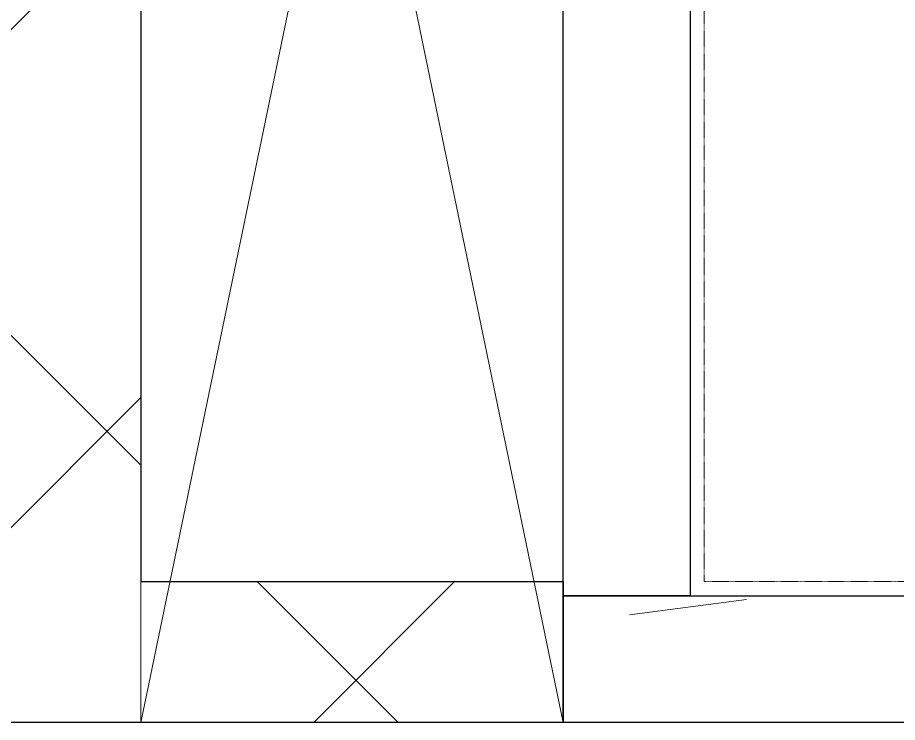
# Model space of a CAD drawing. Header units: millimetres. Extents: x 813027 to 1148939, y -931049 to -10.
# Drawn here: x 1019515 to 1020764, y -110720 to -109719 of the extents above; entities that cross this region are included whole.
import ezdxf

# ---------------------------------------------------------------- set-up
doc = ezdxf.new("R2010")
doc.units = ezdxf.units.MM
doc.linetypes.add('DPA_Hidden 500', pattern=[1.4, 0.8, -0.6])
for name, color, linetype, lineweight in [('_ _ A-DETL-OPENING', 1, 'Continuous', 9), ('A-WALL-PATT', 1, 'Continuous', 25), ('S-STRS-MBND', 2, 'DPA_Hidden 500', 9), ('WALL-A', 3, 'Continuous', 25), ('WALL-S', 5, 'Continuous', 25)]:
    doc.layers.add(name, color=color, linetype=linetype, lineweight=lineweight)
pattern_1 = [(45, (-6.33, 1.8), (-353.5534, 353.5534), []), (135, (-6.33, 1.8), (-353.5534, -353.5534), [])]
pattern_2 = [(50, (-6.3, 1.8), (3643.682, -318.781), [381, -4191]), (355, (-6.3, 1.8), (-704.856, 3821.136), [304.8, -3352.8]), (100.451, (297.3, -24.8), (2938.852, 3502.332), [323.8, -3561.801]), (46.184, (-6.3, 1018), (5421.581, -840.856), [571.5, -6286.5]), (96.636, (445.5, 947.7), (4748.05, 4948.551), [485.7, -5342.702]), (351.184, (-6.3, 1018), (4748.1, 4948.506), [457.2, -5029.2]), (21, (501.7, 763.8), (3032.288, -2045.3045), [381, -4191]), (326, (501.7, 763.8), (1236.042, 3683.762), [304.8, -3352.8]), (71.451, (754.4, 593.3), (4268.343, 1638.425), [323.8, -3561.801]), (37.5, (-6.3, 1.8), (61.772, 1691.1008), [167.64, -3144.52, 167.64, -3235.96, -3365.5]), (37.5, (-6.3, 1.8), (61.772, 1691.1008), [-6715.76, 167.64, -3197.86]), (7.5, (-6.3, 1.8), (1336.3933, 2003.6115), [167.64, -1772.92, 167.64, -3068.32, -1282.7]), (7.5, (-6.3, 1.8), (1336.3933, 2003.6115), [-5176.52, 167.64, -1115.06]), (327.5, (-1139.2, 1.8), (2711.8178, -114.5786), [167.64, -1102.36, 167.64, -3794.76, -5257.8]), (327.5, (-1139.2, 1.8), (2711.8178, -114.5786), [-5232.4, 167.64, -5090.16]), (317.5, (-1647.2, 1.8), (2962.5856, 508.5334), [167.64, -1483.36, 167.64, -2463.8, -3733.8]), (317.5, (-1647.2, 1.8), (2962.5856, 508.5334), [-4282.44, 167.64, -3566.16])]

msp = doc.modelspace()

# ---------------------------------------------------------------- hatches: boundary and pattern name
at = {"layer": 'A-WALL-PATT', "lineweight": 9}
h = msp.add_hatch(dxfattribs=at)
h.set_pattern_fill('FP_2', color=256, style=0, pattern_type=2)
h.set_pattern_definition(pattern_1)
h.paths.add_polyline_path([(1019690, -110520), (1019690, -107740), (1019490, -107740), (1019490, -110520)])
h = msp.add_hatch(dxfattribs=at)
h.set_pattern_fill('FP_3', color=256, style=0, pattern_type=2)
h.set_pattern_definition(pattern_2)
h.paths.add_polyline_path([(1020290, -110540), (1020470, -110540), (1020470, -107820), (1020290, -107820), (1020290, -109275.6)])
h = msp.add_hatch(dxfattribs=at)
h.set_pattern_fill('FP_3', color=256, style=0, pattern_type=2)
h.set_pattern_definition(pattern_2)
h.paths.add_polyline_path([(1020290, -110540), (1020470, -110540), (1020470, -107820), (1020290, -107820), (1020290, -109275.6)])
h = msp.add_hatch(dxfattribs=at)
h.set_pattern_fill('FP_2', color=256, style=0, pattern_type=2)
h.set_pattern_definition(pattern_1)
h.paths.add_polyline_path([(1020290, -110720), (1020290, -110520), (1018690, -110520), (1018690, -110720), (1018920.8, -110720)])
h = msp.add_hatch(dxfattribs=at)
h.set_pattern_fill('FP_3', color=256, style=0, pattern_type=2)
h.set_pattern_definition(pattern_2)
h.paths.add_polyline_path([(1023210.3, -110720), (1027390, -110720), (1027390, -110540), (1020290, -110540), (1020290, -110720), (1021065.6, -110720)])
h = msp.add_hatch(dxfattribs=at)
h.set_pattern_fill('FP_3', color=256, style=0, pattern_type=2)
h.set_pattern_definition(pattern_2)
h.paths.add_polyline_path([(1023210.3, -110720), (1027390, -110720), (1027390, -110540), (1020290, -110540), (1020290, -110720), (1021065.6, -110720)])

# ---------------------------------------------------------------- linework, layer by layer
at = {"layer": '_ _ A-DETL-OPENING'}
for p, q in [((1019690, -110720), (1020290, -107820)), ((1019690, -107820), (1020290, -110720)), ((1019690, -110720), (1019690, -107820)), ((1020290, -107820), (1020290, -110720)), ((1020290, -110720), (1019690, -110720))]:
    msp.add_line(p, q, dxfattribs=at)
at = {"layer": 'S-STRS-MBND'}
for p, q in [((1020490, -108020), (1020490, -110520)), ((1020490, -108020), (1020490, -110520)), ((1020490, -110520), (1022550, -110520)), ((1020490, -110520), (1022830, -110520))]:
    msp.add_line(p, q, dxfattribs=at)
at = {"layer": 'WALL-A'}
for p, q in [((1019690, -108020), (1019690, -110520)), ((1019690, -110520), (1020290, -110520)), ((1020290, -110520), (1020290, -110720)), ((1020290, -110720), (1018690, -110720))]:
    msp.add_line(p, q, dxfattribs=at)
at = {"layer": 'WALL-S'}
for p, q in [((1020290, -110540), (1020290, -107820)), ((1020470, -108000), (1020470, -110540)), ((1020290, -110720), (1020290, -110540)), ((1020290, -110540), (1027390, -110540)), ((1020470, -110540), (1020290, -110540)), ((1027390, -110720), (1020290, -110720))]:
    msp.add_line(p, q, dxfattribs=at)

doc.saveas('drawing.dxf')
